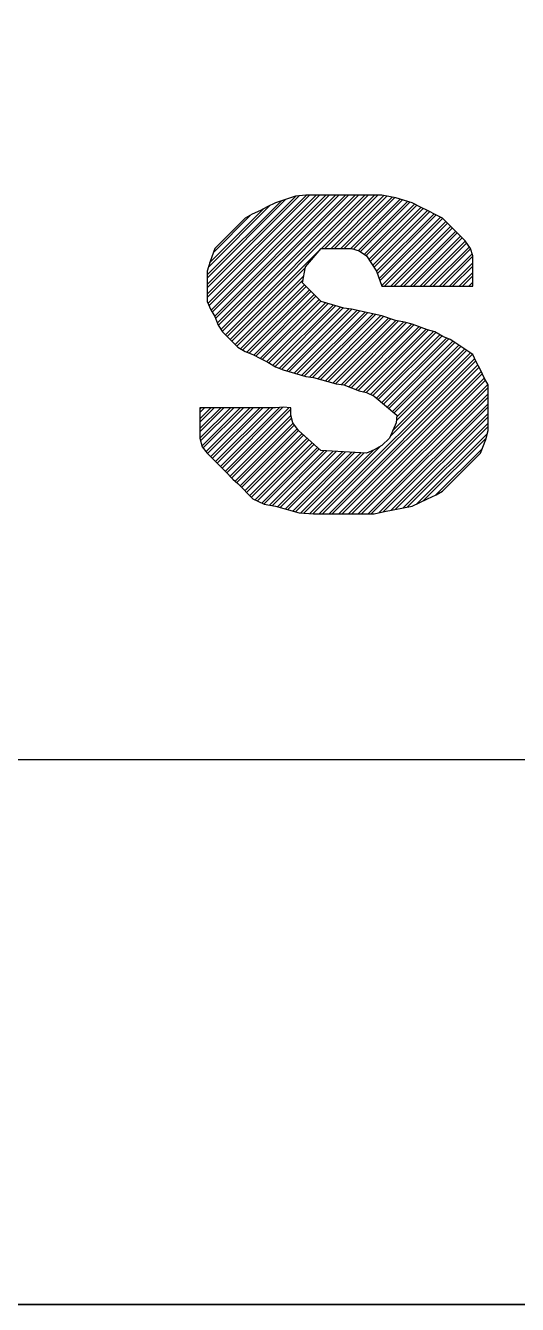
# Model space of a CAD drawing. Extents: x 0 to 594, y 0 to 420.
# Drawn here: x 457.1 to 463.87, y 0 to 17.6 of the extents above; entities that cross this region are included whole.
import ezdxf

# ---------------------------------------------------------------- set-up
doc = ezdxf.new("R2010")
doc.units = 0
doc.header["$MEASUREMENT"] = 0
doc.linetypes.add('BORDER_2012_SLN$0$8001.Solid', pattern=[0])
doc.layers.add('BORDER_2012_SLN$0$Level_1', color=7, linetype='BORDER_2012_SLN$0$8001.Solid', lineweight=25)
doc.layers.add('BORDER_2012_SLN$0$Level_18', color=7, linetype='BORDER_2012_SLN$0$8001.Solid', lineweight=25)
doc.layers.add('GT_1', color=7, linetype='Continuous')

# ---------------------------------------------------------------- blocks, each defined once
blk = doc.blocks.new('BORDER_2012_SLN')
at = {"lineweight": -3}
for p, q in [((459.606, 13.862), (461.013, 15.269)), ((459.606, 13.906), (460.969, 15.269)), ((459.606, 13.996), (460.871, 15.261)), ((459.606, 14.041), (460.823, 15.257)), ((459.606, 14.13), (460.689, 15.213)), ((459.606, 14.175), (460.621, 15.19)), ((459.616, 13.783), (461.103, 15.269)), ((459.63, 13.751), (461.148, 15.269)), ((459.657, 13.689), (461.237, 15.269)), ((459.674, 13.661), (461.282, 15.269)), ((459.707, 13.604), (461.372, 15.269)), ((459.719, 13.572), (461.416, 15.269)), ((459.743, 13.506), (461.506, 15.269)), ((459.756, 13.474), (461.551, 15.269)), ((459.792, 13.421), (461.64, 15.269)), ((459.811, 13.395), (461.685, 15.269)), ((459.855, 13.349), (461.774, 15.269)), ((459.877, 13.327), (461.819, 15.269)), ((461.177, 14.538), (461.909, 15.269)), ((461.222, 14.538), (461.953, 15.269)), ((461.312, 14.538), (462.037, 15.264)), ((461.356, 14.538), (462.075, 15.257)), ((461.446, 14.538), (462.151, 15.243)), ((461.491, 14.538), (462.189, 15.236)), ((461.58, 14.538), (462.259, 15.217)), ((461.616, 14.529), (462.293, 15.206)), ((461.683, 14.506), (462.361, 15.185)), ((461.712, 14.491), (462.395, 15.174)), ((461.766, 14.455), (462.459, 15.148)), ((459.621, 14.279), (460.473, 15.131)), ((459.638, 14.341), (460.382, 15.085)), ((459.689, 14.482), (460.206, 14.999)), ((461.793, 14.438), (462.488, 15.133)), ((461.831, 14.386), (462.547, 15.102)), ((461.848, 14.359), (462.578, 15.088)), ((461.884, 14.305), (462.638, 15.059)), ((461.902, 14.278), (462.667, 15.044)), ((461.937, 14.224), (462.727, 15.013)), ((461.948, 14.19), (462.756, 14.998)), ((461.971, 14.124), (462.817, 14.969)), ((461.983, 14.09), (462.846, 14.954)), ((462.006, 14.024), (462.891, 14.909)), ((462.043, 14.016), (462.913, 14.886)), ((462.132, 14.016), (462.958, 14.842)), ((462.177, 14.016), (462.98, 14.819)), ((462.266, 14.016), (463.025, 14.775)), ((462.311, 14.016), (463.047, 14.752)), ((462.401, 14.016), (463.092, 14.707)), ((462.445, 14.016), (463.115, 14.685)), ((462.535, 14.016), (463.159, 14.64)), ((462.58, 14.016), (463.177, 14.613)), ((459.922, 13.282), (461.147, 14.508)), ((462.669, 14.016), (463.213, 14.56)), ((462.714, 14.016), (463.23, 14.532)), ((462.803, 14.016), (463.252, 14.464)), ((459.944, 13.26), (460.957, 14.273)), ((462.848, 14.016), (463.262, 14.429)), ((462.938, 14.016), (463.262, 14.34)), ((462.982, 14.016), (463.262, 14.295)), ((459.989, 13.215), (460.936, 14.162)), ((460.011, 13.193), (460.925, 14.106)), ((463.072, 14.016), (463.262, 14.205)), ((463.117, 14.016), (463.262, 14.161)), ((460.064, 13.156), (460.944, 14.036)), ((460.093, 13.14), (460.966, 14.013)), ((460.151, 13.109), (461.011, 13.969)), ((460.183, 13.096), (461.033, 13.946)), ((463.206, 14.016), (463.262, 14.071)), ((463.251, 14.016), (463.262, 14.026)), ((460.245, 13.069), (461.078, 13.902)), ((460.275, 13.053), (461.1, 13.879)), ((460.333, 13.022), (461.145, 13.834)), ((460.363, 13.008), (461.167, 13.812)), ((460.424, 12.979), (461.234, 13.789)), ((460.454, 12.964), (461.268, 13.779)), ((460.51, 12.93), (461.338, 13.758)), ((460.538, 12.914), (461.372, 13.748)), ((460.6, 12.887), (461.441, 13.728)), ((460.632, 12.874), (461.476, 13.718)), ((460.7, 12.852), (461.554, 13.707)), ((460.734, 12.842), (461.594, 13.702)), ((460.803, 12.821), (461.667, 13.685)), ((460.838, 12.811), (461.704, 13.677)), ((460.907, 12.791), (461.777, 13.661)), ((460.941, 12.78), (461.814, 13.653)), ((461.018, 12.768), (461.887, 13.636)), ((461.059, 12.763), (461.923, 13.628)), ((461.13, 12.745), (461.996, 13.612)), ((461.165, 12.735), (462.031, 13.601)), ((461.235, 12.716), (462.098, 13.579)), ((461.27, 12.706), (462.132, 13.568)), ((461.339, 12.686), (462.199, 13.546)), ((461.374, 12.676), (462.237, 13.539)), ((461.451, 12.663), (462.313, 13.525)), ((461.489, 12.657), (462.348, 13.516)), ((461.554, 12.632), (462.418, 13.496)), ((461.587, 12.62), (462.451, 13.484)), ((461.652, 12.596), (462.516, 13.46)), ((461.684, 12.583), (462.548, 13.448)), ((461.755, 12.565), (462.613, 13.423)), ((461.791, 12.556), (462.647, 13.412)), ((461.853, 12.528), (462.719, 13.394)), ((461.883, 12.514), (462.751, 13.382)), ((461.936, 12.477), (462.807, 13.348)), ((461.96, 12.457), (462.834, 13.331)), ((462.009, 12.416), (462.897, 13.304)), ((462.033, 12.395), (462.93, 13.292)), ((462.082, 12.354), (462.986, 13.259)), ((462.106, 12.334), (463.013, 13.241)), ((462.155, 12.293), (463.067, 13.205)), ((462.121, 11.946), (463.255, 13.08)), ((462.155, 12.025), (463.228, 13.098)), ((462.179, 12.272), (463.094, 13.187)), ((462.208, 12.167), (463.174, 13.134)), ((462.214, 12.218), (463.147, 13.151)), ((461.147, 10.882), (463.287, 13.022)), ((461.192, 10.882), (463.301, 12.992)), ((461.281, 10.882), (463.332, 12.933)), ((461.326, 10.882), (463.347, 12.903)), ((461.415, 10.882), (463.376, 12.844)), ((461.46, 10.882), (463.39, 12.813)), ((461.55, 10.882), (463.418, 12.751)), ((461.594, 10.882), (463.434, 12.722)), ((461.684, 10.882), (463.466, 12.665)), ((461.729, 10.882), (463.47, 12.624)), ((461.818, 10.882), (463.47, 12.535)), ((459.501, 12.012), (459.834, 12.345)), ((459.501, 12.146), (459.7, 12.345)), ((459.501, 12.28), (459.566, 12.345)), ((459.501, 12.056), (459.79, 12.345)), ((459.501, 12.191), (459.655, 12.345)), ((459.501, 12.325), (459.521, 12.345)), ((459.502, 11.923), (459.924, 12.345)), ((459.513, 11.889), (459.969, 12.345)), ((459.533, 11.819), (460.058, 12.345)), ((459.549, 11.791), (460.103, 12.345)), ((459.588, 11.741), (460.192, 12.345)), ((459.608, 11.716), (460.237, 12.345)), ((459.653, 11.671), (460.327, 12.345)), ((459.675, 11.649), (460.371, 12.345)), ((459.72, 11.604), (460.461, 12.345)), ((459.742, 11.581), (460.506, 12.345)), ((459.787, 11.537), (460.598, 12.348)), ((459.81, 11.514), (460.646, 12.351)), ((459.853, 11.468), (460.731, 12.346)), ((459.876, 11.446), (460.755, 12.325)), ((461.863, 10.882), (463.47, 12.49)), ((461.968, 10.898), (463.47, 12.4)), ((462.026, 10.912), (463.47, 12.356)), ((459.92, 11.401), (460.756, 12.237)), ((459.943, 11.379), (460.766, 12.202)), ((462.138, 10.933), (463.47, 12.266)), ((462.193, 10.944), (463.47, 12.221)), ((459.988, 11.335), (460.786, 12.133)), ((460.011, 11.313), (460.805, 12.107)), ((460.056, 11.268), (460.842, 12.055)), ((460.078, 11.246), (460.862, 12.029)), ((460.123, 11.201), (460.909, 11.987)), ((462.302, 10.964), (463.47, 12.132)), ((462.357, 10.974), (463.47, 12.087)), ((462.492, 11.02), (463.459, 11.987)), ((460.145, 11.179), (460.932, 11.966)), ((460.19, 11.134), (460.98, 11.924)), ((460.212, 11.112), (461.003, 11.902)), ((460.266, 11.075), (461.051, 11.86)), ((460.296, 11.061), (461.074, 11.839)), ((460.356, 11.032), (461.121, 11.797)), ((461.058, 10.883), (461.984, 11.809)), ((462.582, 11.065), (463.445, 11.927)), ((460.386, 11.017), (461.145, 11.776)), ((460.461, 11.002), (461.211, 11.752)), ((460.499, 10.995), (461.253, 11.749)), ((460.573, 10.979), (461.338, 11.745)), ((460.608, 10.97), (461.38, 11.742)), ((460.678, 10.95), (461.465, 11.737)), ((460.713, 10.941), (461.507, 11.735)), ((460.783, 10.921), (461.592, 11.73)), ((460.818, 10.911), (461.634, 11.728)), ((460.891, 10.895), (461.719, 11.723)), ((460.933, 10.892), (461.761, 11.72)), ((461.016, 10.886), (461.887, 11.757)), ((462.752, 11.145), (463.392, 11.785))]:
    blk.add_line(p, q, dxfattribs=at)
at = {"linetype": 'BORDER_2012_SLN$0$8001.Solid', "lineweight": 25, "flags": 128}
blk.add_lwpolyline([(460.82, 15.257), (460.546, 15.165), (460.429, 15.111), (460.337, 15.06), (460.225, 15.009), (460.128, 14.956), (459.71, 14.538), (459.643, 14.359), (459.606, 14.225), (459.606, 13.807), (459.655, 13.692), (459.71, 13.598), (459.753, 13.479), (459.815, 13.389), (460.024, 13.18), (460.128, 13.119), (460.233, 13.076), (460.337, 13.02), (460.441, 12.971), (460.546, 12.909), (460.65, 12.867), (460.964, 12.774), (461.068, 12.762), (461.381, 12.674), (461.486, 12.658), (461.695, 12.579), (461.799, 12.554), (461.904, 12.504), (462.217, 12.24), (462.204, 12.136), (462.113, 11.927), (462.008, 11.822), (461.904, 11.764), (461.799, 11.718), (461.169, 11.754), (460.859, 12.031), (460.784, 12.136), (460.755, 12.24), (460.755, 12.345), (460.65, 12.351), (460.546, 12.345), (459.501, 12.345), (459.501, 11.927), (459.536, 11.808), (459.606, 11.718), (459.815, 11.509), (459.854, 11.468), (459.958, 11.363), (460.024, 11.3), (460.233, 11.091), (460.39, 11.015), (460.546, 10.987), (460.87, 10.897), (461.068, 10.882), (461.904, 10.882), (462.047, 10.917), (462.426, 10.987), (462.533, 11.04), (462.635, 11.091), (462.756, 11.147), (462.844, 11.196), (463.366, 11.718), (463.44, 11.906), (463.47, 12.031), (463.47, 12.658), (463.42, 12.746), (463.366, 12.867), (463.309, 12.976), (463.262, 13.076), (463.028, 13.231), (462.948, 13.285), (462.846, 13.323), (462.739, 13.389), (462.636, 13.415), (462.426, 13.494), (462.321, 13.523), (462.196, 13.546), (462.008, 13.609), (461.59, 13.702), (461.486, 13.715), (461.173, 13.807), (460.916, 14.063), (460.959, 14.284), (461.173, 14.538), (461.59, 14.538), (461.695, 14.502), (461.799, 14.434), (461.937, 14.225), (462.008, 14.016), (463.262, 14.016), (463.262, 14.434), (463.228, 14.537), (463.157, 14.643), (462.844, 14.956), (462.759, 14.996), (462.635, 15.06), (462.55, 15.101), (462.426, 15.165), (462.203, 15.234), (462.008, 15.269), (460.964, 15.269)], close=True, dxfattribs=at)
at = {"layer": 'BORDER_2012_SLN$0$Level_1', "color": 7, "lineweight": -3}
blk.add_line((25.4, 7.5), (588.6, 7.5), dxfattribs=at)
at = {"layer": 'BORDER_2012_SLN$0$Level_18', "color": 7, "lineweight": -3, "flags": 128}
blk.add_lwpolyline([(0, 0), (0, 420), (594, 420), (594, 0)], close=True, dxfattribs=at)

msp = doc.modelspace()

# ---------------------------------------------------------------- linework, layer by layer
at = {"layer": 'GT_1', "flags": 128}
msp.add_lwpolyline([(0, 0), (594, 0), (594, 420), (0, 420), (0, 0)], dxfattribs=at)

# ---------------------------------------------------------------- block references
at = {"linetype": 'Continuous'}
msp.add_blockref('BORDER_2012_SLN', (0, 0), dxfattribs=at)

doc.saveas('drawing.dxf')
